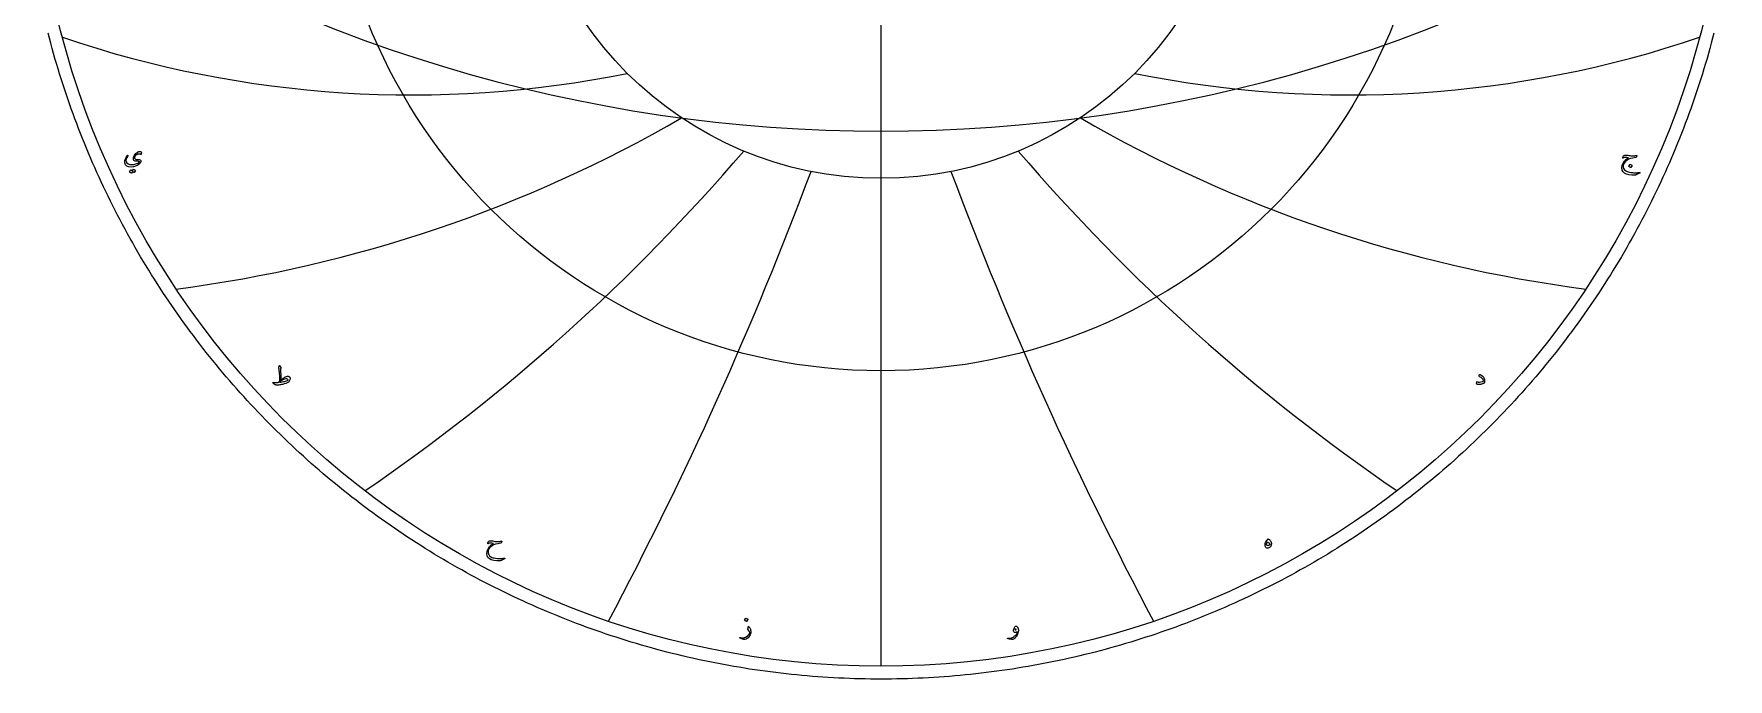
# Model space of a CAD drawing. Header units: millimetres. Extents: x -256 to 256, y -256 to 260.
# Drawn here: x -252 to 252, y -256 to -64 of the extents above; entities that cross this region are included whole.
import ezdxf

# ---------------------------------------------------------------- set-up
doc = ezdxf.new("R2010")
doc.units = ezdxf.units.MM
for name, color, linetype in [('CUT_OUTER', 1, 'Continuous'), ('ENGRAVE', 7, 'Continuous'), ('ENGRAVE_FINE', 8, 'Continuous'), ('TEXT', 5, 'Continuous')]:
    doc.layers.add(name, color=color, linetype=linetype)

msp = doc.modelspace()

# ---------------------------------------------------------------- linework, layer by layer
at = {"layer": 'CUT_OUTER'}
msp.add_lwpolyline([(247.99, -63.74), (247.59, -65.26), (247.19, -66.78), (246.77, -68.29), (246.35, -69.8), (245.92, -71.31), (245.48, -72.82), (245.02, -74.33), (244.56, -75.83), (244.09, -77.33), (243.61, -78.82), (243.13, -80.32), (242.63, -81.81), (242.12, -83.3), (241.61, -84.78), (241.08, -86.26), (240.55, -87.74), (240.01, -89.21), (239.45, -90.68), (238.89, -92.15), (238.32, -93.62), (237.74, -95.08), (237.16, -96.53), (236.56, -97.99), (235.95, -99.44), (235.34, -100.88), (234.72, -102.32), (234.08, -103.76), (233.44, -105.2), (232.79, -106.63), (232.13, -108.05), (231.47, -109.48), (230.79, -110.89), (230.11, -112.31), (229.41, -113.72), (228.71, -115.12), (228, -116.52), (227.28, -117.92), (226.55, -119.31), (225.82, -120.7), (225.07, -122.08), (224.32, -123.46), (223.56, -124.84), (222.79, -126.21), (222.01, -127.57), (221.22, -128.93), (220.43, -130.29), (219.62, -131.64), (218.81, -132.98), (217.99, -134.32), (217.16, -135.66), (216.32, -136.99), (215.48, -138.31), (214.63, -139.63), (213.77, -140.94), (212.9, -142.25), (212.02, -143.56), (211.14, -144.86), (210.24, -146.15), (209.34, -147.44), (208.43, -148.72), (207.52, -149.99), (206.59, -151.26), (205.66, -152.53), (204.72, -153.79), (203.77, -155.04), (202.82, -156.29), (201.86, -157.53), (200.89, -158.77), (199.91, -160), (198.92, -161.22), (197.93, -162.44), (196.93, -163.65), (195.92, -164.85), (194.91, -166.05), (193.88, -167.24), (192.85, -168.43), (191.82, -169.61), (190.77, -170.79), (189.72, -171.95), (188.66, -173.11), (187.6, -174.27), (186.52, -175.42), (185.44, -176.56), (184.36, -177.69), (183.26, -178.82), (182.16, -179.94), (181.05, -181.05), (179.94, -182.16), (178.82, -183.26), (177.69, -184.36), (176.56, -185.44), (175.42, -186.52), (174.27, -187.6), (173.11, -188.66), (171.95, -189.72), (170.79, -190.77), (169.61, -191.82), (168.43, -192.85), (167.24, -193.88), (166.05, -194.91), (164.85, -195.92), (163.65, -196.93), (162.44, -197.93), (161.22, -198.92), (160, -199.91), (158.77, -200.89), (157.53, -201.86), (156.29, -202.82), (155.04, -203.77), (153.79, -204.72), (152.53, -205.66), (151.26, -206.59), (149.99, -207.52), (148.72, -208.43), (147.44, -209.34), (146.15, -210.24), (144.86, -211.14), (143.56, -212.02), (142.25, -212.9), (140.94, -213.77), (139.63, -214.63), (138.31, -215.48), (136.99, -216.32), (135.66, -217.16), (134.32, -217.99), (132.98, -218.81), (131.64, -219.62), (130.29, -220.43), (128.93, -221.22), (127.57, -222.01), (126.21, -222.79), (124.84, -223.56), (123.46, -224.32), (122.08, -225.07), (120.7, -225.82), (119.31, -226.55), (117.92, -227.28), (116.52, -228), (115.12, -228.71), (113.72, -229.41), (112.31, -230.11), (110.89, -230.79), (109.48, -231.47), (108.05, -232.13), (106.63, -232.79), (105.2, -233.44), (103.76, -234.08), (102.32, -234.72), (100.88, -235.34), (99.44, -235.95), (97.99, -236.56), (96.53, -237.16), (95.08, -237.74), (93.62, -238.32), (92.15, -238.89), (90.68, -239.45), (89.21, -240.01), (87.74, -240.55), (86.26, -241.08), (84.78, -241.61), (83.3, -242.12), (81.81, -242.63), (80.32, -243.13), (78.82, -243.61), (77.33, -244.09), (75.83, -244.56), (74.33, -245.02), (72.82, -245.48), (71.31, -245.92), (69.8, -246.35), (68.29, -246.77), (66.78, -247.19), (65.26, -247.59), (63.74, -247.99), (62.22, -248.38), (60.69, -248.75), (59.16, -249.12), (57.63, -249.48), (56.1, -249.83), (54.57, -250.17), (53.03, -250.5), (51.49, -250.82), (49.95, -251.13), (48.41, -251.43), (46.87, -251.72), (45.32, -252.01), (43.77, -252.28), (42.23, -252.54), (40.68, -252.8), (39.12, -253.04), (37.57, -253.28), (36.02, -253.5), (34.46, -253.72), (32.9, -253.93), (31.34, -254.12), (29.78, -254.31), (28.22, -254.49), (26.66, -254.66), (25.1, -254.82), (23.53, -254.97), (21.97, -255.11), (20.4, -255.24), (18.84, -255.36), (17.27, -255.47), (15.7, -255.57), (14.13, -255.66), (12.56, -255.74), (10.99, -255.81), (9.42, -255.88), (7.85, -255.93), (6.28, -255.97), (4.71, -256.01), (3.14, -256.03), (1.57, -256.05), (0, -256.05), (-1.57, -256.05), (-3.14, -256.03), (-4.71, -256.01), (-6.28, -255.97), (-7.85, -255.93), (-9.42, -255.88), (-10.99, -255.81), (-12.56, -255.74), (-14.13, -255.66), (-15.7, -255.57), (-17.27, -255.47), (-18.84, -255.36), (-20.4, -255.24), (-21.97, -255.11), (-23.53, -254.97), (-25.1, -254.82), (-26.66, -254.66), (-28.22, -254.49), (-29.78, -254.31), (-31.34, -254.12), (-32.9, -253.93), (-34.46, -253.72), (-36.02, -253.5), (-37.57, -253.28), (-39.12, -253.04), (-40.68, -252.8), (-42.23, -252.54), (-43.77, -252.28), (-45.32, -252.01), (-46.87, -251.72), (-48.41, -251.43), (-49.95, -251.13), (-51.49, -250.82), (-53.03, -250.5), (-54.57, -250.17), (-56.1, -249.83), (-57.63, -249.48), (-59.16, -249.12), (-60.69, -248.75), (-62.22, -248.38), (-63.74, -247.99), (-65.26, -247.59), (-66.78, -247.19), (-68.29, -246.77), (-69.8, -246.35), (-71.31, -245.92), (-72.82, -245.48), (-74.33, -245.02), (-75.83, -244.56), (-77.33, -244.09), (-78.82, -243.61), (-80.32, -243.13), (-81.81, -242.63), (-83.3, -242.12), (-84.78, -241.61), (-86.26, -241.08), (-87.74, -240.55), (-89.21, -240.01), (-90.68, -239.45), (-92.15, -238.89), (-93.62, -238.32), (-95.08, -237.74), (-96.53, -237.16), (-97.99, -236.56), (-99.44, -235.95), (-100.88, -235.34), (-102.32, -234.72), (-103.76, -234.08), (-105.2, -233.44), (-106.63, -232.79), (-108.05, -232.13), (-109.48, -231.47), (-110.89, -230.79), (-112.31, -230.11), (-113.72, -229.41), (-115.12, -228.71), (-116.52, -228), (-117.92, -227.28), (-119.31, -226.55), (-120.7, -225.82), (-122.08, -225.07), (-123.46, -224.32), (-124.84, -223.56), (-126.21, -222.79), (-127.57, -222.01), (-128.93, -221.22), (-130.29, -220.43), (-131.64, -219.62), (-132.98, -218.81), (-134.32, -217.99), (-135.66, -217.16), (-136.99, -216.32), (-138.31, -215.48), (-139.63, -214.63), (-140.94, -213.77), (-142.25, -212.9), (-143.56, -212.02), (-144.86, -211.14), (-146.15, -210.24), (-147.44, -209.34), (-148.72, -208.43), (-149.99, -207.52), (-151.26, -206.59), (-152.53, -205.66), (-153.79, -204.72), (-155.04, -203.77), (-156.29, -202.82), (-157.53, -201.86), (-158.77, -200.89), (-160, -199.91), (-161.22, -198.92), (-162.44, -197.93), (-163.65, -196.93), (-164.85, -195.92), (-166.05, -194.91), (-167.24, -193.88), (-168.43, -192.85), (-169.61, -191.82), (-170.79, -190.77), (-171.95, -189.72), (-173.11, -188.66), (-174.27, -187.6), (-175.42, -186.52), (-176.56, -185.44), (-177.69, -184.36), (-178.82, -183.26), (-179.94, -182.16), (-181.05, -181.05), (-182.16, -179.94), (-183.26, -178.82), (-184.36, -177.69), (-185.44, -176.56), (-186.52, -175.42), (-187.6, -174.27), (-188.66, -173.11), (-189.72, -171.95), (-190.77, -170.79), (-191.82, -169.61), (-192.85, -168.43), (-193.88, -167.24), (-194.91, -166.05), (-195.92, -164.85), (-196.93, -163.65), (-197.93, -162.44), (-198.92, -161.22), (-199.91, -160), (-200.89, -158.77), (-201.86, -157.53), (-202.82, -156.29), (-203.77, -155.04), (-204.72, -153.79), (-205.66, -152.53), (-206.59, -151.26), (-207.52, -149.99), (-208.43, -148.72), (-209.34, -147.44), (-210.24, -146.15), (-211.14, -144.86), (-212.02, -143.56), (-212.9, -142.25), (-213.77, -140.94), (-214.63, -139.63), (-215.48, -138.31), (-216.32, -136.99), (-217.16, -135.66), (-217.99, -134.32), (-218.81, -132.98), (-219.62, -131.64), (-220.43, -130.29), (-221.22, -128.93), (-222.01, -127.57), (-222.79, -126.21), (-223.56, -124.84), (-224.32, -123.46), (-225.07, -122.08), (-225.82, -120.7), (-226.55, -119.31), (-227.28, -117.92), (-228, -116.52), (-228.71, -115.12), (-229.41, -113.72), (-230.11, -112.31), (-230.79, -110.89), (-231.47, -109.48), (-232.13, -108.05), (-232.79, -106.63), (-233.44, -105.2), (-234.08, -103.76), (-234.72, -102.32), (-235.34, -100.88), (-235.95, -99.44), (-236.56, -97.99), (-237.16, -96.53), (-237.74, -95.08), (-238.32, -93.62), (-238.89, -92.15), (-239.45, -90.68), (-240.01, -89.21), (-240.55, -87.74), (-241.08, -86.26), (-241.61, -84.78), (-242.12, -83.3), (-242.63, -81.81), (-243.13, -80.32), (-243.61, -78.82), (-244.09, -77.33), (-244.56, -75.83), (-245.02, -74.33), (-245.48, -72.82), (-245.92, -71.31), (-246.35, -69.8), (-246.77, -68.29), (-247.19, -66.78), (-247.59, -65.26), (-247.99, -63.74)], dxfattribs=at)
at = {"layer": 'ENGRAVE'}
for points in [[(0, -252.2), (0, 252.2)], [(0, -252.2), (0, -106.97)]]:
    msp.add_lwpolyline(points, dxfattribs=at)
for radius in [252.2, 164.25, 106.97]:
    msp.add_circle((0, 0), radius, dxfattribs=at)
for centre, radius, start, end in [((-139.67, 241.91), 324.05, 251.2777, 281.4121), ((139.67, 241.91), 324.05, 258.5879, 288.7223), ((-262.03, 262.03), 405.34, 277.401, 300.0018), ((262.03, 262.03), 405.34, 239.9982, 262.599), ((-479.65, 276.93), 577.7, 304.35501, 319.42219), ((479.65, 276.93), 577.7, 220.57781, 235.64499), ((-1067.65, 286.08), 1117.45, 331.9851, 339.51868), ((1067.65, 286.08), 1117.45, 200.48132, 208.0149)]:
    msp.add_arc(centre, radius, start, end, dxfattribs=at)
at = {"layer": 'ENGRAVE_FINE'}
msp.add_arc((0, 357.19), 450.12, 236.0019, 303.9981, dxfattribs=at)
at = {"layer": 'TEXT'}
for points in [[(-220.43, -99.82), (-220.68, -99.74), (-220.96, -99.74), (-221.27, -99.81), (-221.6, -99.97), (-221.82, -100.12), (-222, -100.3), (-222.14, -100.51), (-222.25, -100.74), (-222.26, -100.79), (-222.26, -100.84), (-222.25, -100.89), (-222.23, -100.95), (-222.11, -101.11), (-221.9, -101.24), (-221.61, -101.32), (-221.24, -101.36), (-220.87, -101.4), (-220.6, -101.47), (-220.44, -101.58), (-220.37, -101.71), (-220.37, -101.99), (-220.42, -102.25), (-220.54, -102.47), (-220.72, -102.66), (-221.3, -103.05), (-221.91, -103.34), (-222.56, -103.53), (-223.25, -103.61), (-224.01, -103.56), (-224.57, -103.33), (-224.94, -102.93), (-225.13, -102.35), (-225.14, -102.04), (-225.09, -101.7), (-224.99, -101.33), (-224.83, -100.93), (-224.78, -100.82), (-224.72, -100.71), (-224.66, -100.61), (-224.6, -100.51), (-224.54, -100.42), (-224.48, -100.32), (-224.41, -100.23), (-224.34, -100.15), (-224.31, -100.11), (-224.27, -100.1), (-224.25, -100.1), (-224.22, -100.13), (-224.21, -100.17), (-224.2, -100.2), (-224.21, -100.24), (-224.23, -100.27), (-224.55, -100.78), (-224.74, -101.25), (-224.79, -101.66), (-224.72, -102.02), (-224.5, -102.4), (-224.16, -102.67), (-223.72, -102.83), (-223.18, -102.87), (-222.47, -102.82), (-221.84, -102.67), (-221.28, -102.44), (-220.79, -102.12), (-220.76, -102.1), (-220.75, -102.07), (-220.76, -102.04), (-220.78, -102.01), (-220.89, -101.96), (-221.07, -101.92), (-221.32, -101.89), (-221.66, -101.86), (-222, -101.82), (-222.26, -101.74), (-222.43, -101.62), (-222.53, -101.47), (-222.58, -101.29), (-222.59, -101.11), (-222.57, -100.91), (-222.52, -100.71), (-222.34, -100.3), (-222.1, -99.93), (-221.8, -99.6), (-221.43, -99.29), (-221.33, -99.22), (-221.23, -99.15), (-221.14, -99.1), (-221.05, -99.06), (-220.96, -99.02), (-220.88, -99), (-220.8, -98.98), (-220.72, -98.97), (-220.43, -99), (-220.24, -99.13), (-220.18, -99.36), (-220.23, -99.69), (-220.26, -99.78), (-220.31, -99.83), (-220.36, -99.85), (-220.43, -99.82)], [(225.01, -100.3), (224.82, -100.72), (224.8, -100.75), (224.78, -100.77), (224.76, -100.78), (224.74, -100.79), (223.88, -100.93), (223.16, -101.09), (222.58, -101.29), (222.14, -101.52), (221.53, -102.02), (221.13, -102.57), (220.96, -103.17), (221, -103.82), (221.14, -104.17), (221.37, -104.48), (221.7, -104.75), (222.12, -104.98), (222.41, -105.08), (222.78, -105.16), (223.22, -105.23), (223.74, -105.27), (224.01, -105.29), (224.28, -105.29), (224.54, -105.3), (224.8, -105.3), (225.06, -105.29), (225.31, -105.28), (225.56, -105.27), (225.8, -105.25), (225.85, -105.25), (225.9, -105.25), (225.93, -105.26), (225.95, -105.28), (225.96, -105.3), (225.97, -105.33), (225.96, -105.36), (225.95, -105.38), (225.94, -105.4), (225.93, -105.41), (225.92, -105.42), (225.91, -105.42), (225.89, -105.43), (225.88, -105.44), (225.87, -105.44), (225.85, -105.45), (225.63, -105.52), (225.43, -105.6), (225.26, -105.67), (225.11, -105.75), (225.02, -105.81), (224.94, -105.86), (224.86, -105.9), (224.79, -105.93), (224.73, -105.96), (224.69, -105.97), (224.65, -105.99), (224.62, -105.99), (223.56, -106.03), (222.66, -105.96), (221.92, -105.77), (221.34, -105.46), (220.92, -105.04), (220.67, -104.51), (220.59, -103.89), (220.69, -103.15), (220.94, -102.41), (221.34, -101.78), (221.88, -101.26), (222.56, -100.85), (222.08, -100.76), (221.65, -100.74), (221.29, -100.79), (221, -100.91), (220.97, -100.92), (220.95, -100.92), (220.92, -100.92), (220.9, -100.92), (220.89, -100.92), (220.87, -100.9), (220.87, -100.89), (220.86, -100.87), (220.87, -100.77), (220.89, -100.68), (220.91, -100.58), (220.94, -100.49), (221.04, -100.31), (221.2, -100.17), (221.41, -100.09), (221.68, -100.05), (221.86, -100.05), (222.07, -100.07), (222.33, -100.11), (222.64, -100.16), (222.95, -100.22), (223.24, -100.26), (223.5, -100.28), (223.74, -100.28), (223.86, -100.27), (223.98, -100.27), (224.11, -100.26), (224.25, -100.24), (224.39, -100.23), (224.54, -100.21), (224.7, -100.19), (224.86, -100.16), (224.95, -100.16), (225.01, -100.18), (225.03, -100.23), (225.01, -100.3)], [(-222.59, -104.29), (-222.58, -104.28), (-222.57, -104.27), (-222.55, -104.27), (-222.53, -104.27), (-222.46, -104.3), (-222.38, -104.33), (-222.31, -104.37), (-222.24, -104.41), (-222.18, -104.45), (-222.11, -104.49), (-222.05, -104.54), (-221.98, -104.59), (-221.97, -104.61), (-221.97, -104.62), (-221.97, -104.64), (-221.98, -104.66), (-222.35, -105.25), (-222.36, -105.26), (-222.37, -105.26), (-222.39, -105.25), (-222.42, -105.23), (-222.43, -105.22), (-222.46, -105.2), (-222.5, -105.18), (-222.55, -105.15), (-222.61, -105.11), (-222.68, -105.07), (-222.76, -105.02), (-222.86, -104.96), (-223.15, -105.42), (-223.17, -105.43), (-223.18, -105.44), (-223.2, -105.43), (-223.23, -105.41), (-223.25, -105.4), (-223.29, -105.37), (-223.33, -105.34), (-223.39, -105.3), (-223.47, -105.26), (-223.55, -105.2), (-223.65, -105.14), (-223.77, -105.07), (-223.78, -105.06), (-223.79, -105.05), (-223.79, -105.04), (-223.78, -105.03), (-223.4, -104.46), (-223.39, -104.45), (-223.38, -104.44), (-223.36, -104.44), (-223.34, -104.44), (-223.27, -104.47), (-223.21, -104.49), (-223.15, -104.52), (-223.09, -104.55), (-223.03, -104.58), (-222.98, -104.62), (-222.92, -104.66), (-222.87, -104.7)], [(223.01, -102.81), (223.02, -102.8), (223.03, -102.8), (223.05, -102.79), (223.07, -102.8), (223.22, -102.86), (223.36, -102.93), (223.5, -103.02), (223.62, -103.12), (223.63, -103.14), (223.64, -103.15), (223.64, -103.17), (223.63, -103.18), (223.26, -103.77), (223.25, -103.79), (223.23, -103.79), (223.21, -103.78), (223.19, -103.76), (223.16, -103.75), (223.13, -103.72), (223.08, -103.69), (223.02, -103.66), (222.95, -103.61), (222.86, -103.55), (222.76, -103.49), (222.64, -103.42), (222.63, -103.41), (222.62, -103.4), (222.62, -103.39), (222.63, -103.38)], [(-179.29, -163.14), (-179.25, -163.05), (-179.22, -162.98), (-179.19, -162.91), (-179.16, -162.86), (-179.14, -162.81), (-179.13, -162.78), (-179.11, -162.75), (-179.11, -162.74), (-179.09, -162.72), (-179.08, -162.71), (-179.06, -162.7), (-179.04, -162.7), (-179.02, -162.71), (-179.01, -162.71), (-178.99, -162.73), (-178.98, -162.75), (-178.94, -162.85), (-178.91, -162.93), (-178.87, -163.01), (-178.84, -163.07), (-178.83, -163.1), (-178.81, -163.13), (-178.79, -163.16), (-178.76, -163.2), (-178.74, -163.23), (-178.71, -163.27), (-178.67, -163.31), (-178.64, -163.35), (-178.61, -163.39), (-178.6, -163.44), (-178.61, -163.48), (-178.64, -163.52), (-178.78, -163.71), (-178.8, -163.74), (-178.82, -163.77), (-178.82, -163.81), (-178.82, -163.84), (-178.75, -164.69), (-178.7, -165.38), (-178.68, -165.91), (-178.68, -166.28), (-178.69, -166.42), (-178.7, -166.54), (-178.71, -166.65), (-178.72, -166.76), (-178.73, -166.84), (-178.74, -166.92), (-178.75, -166.99), (-178.76, -167.05), (-178.53, -166.87), (-178.31, -166.71), (-178.12, -166.57), (-177.94, -166.44), (-177.77, -166.33), (-177.63, -166.24), (-177.5, -166.17), (-177.39, -166.11), (-177.19, -166.02), (-177.01, -165.95), (-176.84, -165.91), (-176.68, -165.88), (-176.6, -165.87), (-176.51, -165.89), (-176.42, -165.92), (-176.33, -165.98), (-176.14, -166.11), (-176, -166.24), (-175.92, -166.36), (-175.88, -166.48), (-175.88, -166.61), (-175.91, -166.76), (-175.97, -166.93), (-176.06, -167.11), (-176.15, -167.29), (-176.24, -167.43), (-176.32, -167.55), (-176.4, -167.64), (-176.55, -167.75), (-176.81, -167.88), (-177.18, -168.02), (-177.65, -168.18), (-177.92, -168.25), (-178.19, -168.32), (-178.46, -168.38), (-178.74, -168.43), (-179.02, -168.47), (-179.31, -168.51), (-179.59, -168.54), (-179.88, -168.56), (-179.99, -168.53), (-180.09, -168.51), (-180.18, -168.48), (-180.27, -168.45), (-180.36, -168.41), (-180.44, -168.37), (-180.52, -168.32), (-180.59, -168.28), (-180.73, -168.18), (-180.84, -168.08), (-180.92, -167.99), (-180.99, -167.89), (-181.03, -167.81), (-181.03, -167.75), (-181.01, -167.72), (-180.96, -167.72), (-180.81, -167.74), (-180.66, -167.75), (-180.49, -167.76), (-180.31, -167.76), (-180.12, -167.76), (-179.92, -167.76), (-179.71, -167.75), (-179.49, -167.73), (-178.98, -167.23), (-178.97, -167.03), (-178.96, -166.82), (-178.96, -166.62), (-178.96, -166.41), (-178.97, -166.2), (-178.98, -165.99), (-179, -165.77), (-179.02, -165.55), (-179.03, -165.33), (-179.06, -165.12), (-179.08, -164.92), (-179.1, -164.73), (-179.12, -164.54), (-179.14, -164.36), (-179.17, -164.18), (-179.19, -164.01), (-179.2, -163.85), (-179.22, -163.72), (-179.24, -163.6), (-179.25, -163.5), (-179.26, -163.41), (-179.28, -163.35), (-179.29, -163.3), (-179.29, -163.28), (-179.3, -163.24), (-179.3, -163.21), (-179.3, -163.17), (-179.29, -163.14)], [(178.03, -165.85), (178.06, -165.75), (178.09, -165.67), (178.12, -165.6), (178.15, -165.53), (178.18, -165.48), (178.21, -165.43), (178.23, -165.39), (178.26, -165.36), (178.29, -165.33), (178.34, -165.32), (178.38, -165.32), (178.43, -165.34), (178.89, -165.65), (179.25, -166.01), (179.49, -166.41), (179.63, -166.87), (179.65, -167), (179.67, -167.12), (179.67, -167.25), (179.67, -167.37), (179.67, -167.49), (179.65, -167.6), (179.63, -167.71), (179.6, -167.81), (179.57, -167.87), (179.53, -167.92), (179.49, -167.96), (179.43, -168), (179.25, -168.09), (179.06, -168.17), (178.86, -168.23), (178.66, -168.28), (178.45, -168.33), (178.24, -168.36), (178.03, -168.38), (177.81, -168.38), (177.55, -168.34), (177.39, -168.2), (177.33, -167.95), (177.37, -167.6), (177.39, -167.56), (177.41, -167.53), (177.43, -167.51), (177.47, -167.49), (177.49, -167.5), (177.52, -167.51), (177.55, -167.53), (177.58, -167.55), (177.68, -167.6), (177.81, -167.63), (177.97, -167.63), (178.16, -167.62), (178.59, -167.56), (178.94, -167.49), (179.2, -167.41), (179.39, -167.32), (179.4, -167.31), (179.41, -167.29), (179.41, -167.27), (179.41, -167.23), (179.28, -166.87), (179.02, -166.54), (178.65, -166.26), (178.15, -166.02), (178.08, -165.99), (178.04, -165.95), (178.02, -165.9), (178.03, -165.85)], [(-177.63, -166.76), (-177.93, -166.88), (-178.26, -167.08), (-178.63, -167.34), (-179.03, -167.68), (-178.64, -167.63), (-178.27, -167.57), (-177.92, -167.5), (-177.59, -167.42), (-177.29, -167.33), (-177, -167.23), (-176.73, -167.12), (-176.48, -167), (-176.65, -166.79), (-176.9, -166.68), (-177.22, -166.67), (-177.63, -166.76)], [(-112.93, -215.13), (-113.12, -215.55), (-113.14, -215.57), (-113.16, -215.6), (-113.18, -215.61), (-113.21, -215.62), (-114.06, -215.75), (-114.78, -215.92), (-115.36, -216.12), (-115.8, -216.34), (-116.41, -216.84), (-116.81, -217.4), (-116.98, -217.99), (-116.94, -218.64), (-116.8, -218.99), (-116.57, -219.31), (-116.24, -219.58), (-115.82, -219.8), (-115.53, -219.91), (-115.16, -219.99), (-114.72, -220.05), (-114.2, -220.1), (-113.93, -220.11), (-113.66, -220.12), (-113.4, -220.12), (-113.14, -220.12), (-112.88, -220.12), (-112.63, -220.11), (-112.38, -220.09), (-112.14, -220.08), (-112.09, -220.07), (-112.04, -220.08), (-112.01, -220.09), (-111.99, -220.11), (-111.98, -220.13), (-111.97, -220.16), (-111.98, -220.18), (-111.99, -220.21), (-112, -220.22), (-112.01, -220.23), (-112.02, -220.24), (-112.03, -220.25), (-112.05, -220.26), (-112.06, -220.26), (-112.08, -220.27), (-112.09, -220.28), (-112.31, -220.35), (-112.51, -220.42), (-112.68, -220.5), (-112.83, -220.58), (-112.92, -220.64), (-113, -220.69), (-113.08, -220.73), (-113.15, -220.76), (-113.21, -220.78), (-113.25, -220.8), (-113.29, -220.81), (-113.32, -220.82), (-114.38, -220.86), (-115.28, -220.78), (-116.02, -220.59), (-116.6, -220.28), (-117.02, -219.86), (-117.27, -219.34), (-117.35, -218.71), (-117.25, -217.98), (-117, -217.24), (-116.6, -216.61), (-116.06, -216.09), (-115.38, -215.68), (-115.86, -215.59), (-116.29, -215.56), (-116.65, -215.61), (-116.94, -215.73), (-116.97, -215.74), (-116.99, -215.75), (-117.02, -215.75), (-117.04, -215.75), (-117.05, -215.74), (-117.07, -215.73), (-117.07, -215.71), (-117.08, -215.69), (-117.07, -215.6), (-117.05, -215.5), (-117.03, -215.41), (-117, -215.31), (-116.9, -215.13), (-116.74, -215), (-116.53, -214.91), (-116.26, -214.87), (-116.08, -214.87), (-115.87, -214.89), (-115.61, -214.93), (-115.3, -214.99), (-114.99, -215.05), (-114.7, -215.08), (-114.44, -215.1), (-114.2, -215.11), (-114.08, -215.1), (-113.96, -215.09), (-113.83, -215.08), (-113.69, -215.07), (-113.55, -215.06), (-113.4, -215.04), (-113.24, -215.01), (-113.08, -214.99), (-112.99, -214.99), (-112.93, -215.01), (-112.91, -215.06), (-112.93, -215.13)], [(115.07, -214.35), (115.14, -214.32), (115.21, -214.32), (115.3, -214.34), (115.39, -214.38), (115.62, -214.53), (115.81, -214.71), (115.97, -214.9), (116.09, -215.12), (116.18, -215.35), (116.22, -215.58), (116.23, -215.82), (116.19, -216.06), (116.13, -216.28), (116.04, -216.47), (115.93, -216.65), (115.8, -216.79), (115.65, -216.91), (115.48, -217), (115.31, -217.05), (115.13, -217.06), (114.88, -217.05), (114.69, -216.98), (114.54, -216.86), (114.43, -216.69), (114.36, -216.49), (114.34, -216.25), (114.36, -215.99), (114.42, -215.69), (114.52, -215.39), (114.65, -215.1), (114.82, -214.82), (115.02, -214.56), (115.02, -214.55), (115.03, -214.53), (115.03, -214.5), (115.03, -214.46), (115.03, -214.42), (115.04, -214.39), (115.05, -214.37), (115.07, -214.35)], [(115.81, -216.02), (115.84, -215.98), (115.84, -215.93), (115.82, -215.86), (115.77, -215.79), (115.59, -215.59), (115.41, -215.45), (115.24, -215.37), (115.08, -215.35), (115, -215.37), (114.93, -215.41), (114.86, -215.48), (114.8, -215.58), (114.75, -215.68), (114.72, -215.78), (114.71, -215.86), (114.71, -215.93), (114.77, -216.05), (114.86, -216.14), (114.99, -216.19), (115.16, -216.21), (115.35, -216.2), (115.52, -216.16), (115.67, -216.1), (115.81, -216.02)], [(-39.48, -240.35), (-39.47, -240.34), (-39.47, -240.33), (-39.46, -240.32), (-39.45, -240.31), (-39.43, -240.31), (-39.41, -240.32), (-39.37, -240.34), (-39.34, -240.37), (-39.2, -240.54), (-39.07, -240.74), (-38.97, -240.96), (-38.89, -241.2), (-38.82, -241.47), (-38.78, -241.73), (-38.77, -241.99), (-38.78, -242.24), (-38.85, -242.57), (-38.96, -242.89), (-39.12, -243.2), (-39.32, -243.49), (-39.56, -243.76), (-39.84, -243.98), (-40.15, -244.14), (-40.5, -244.26), (-40.59, -244.28), (-40.69, -244.29), (-40.78, -244.28), (-40.87, -244.25), (-41.09, -244.18), (-41.28, -244.11), (-41.45, -244.04), (-41.6, -243.99), (-41.73, -243.93), (-41.84, -243.88), (-41.93, -243.84), (-41.99, -243.8), (-42.01, -243.79), (-42.02, -243.78), (-42.02, -243.77), (-42.02, -243.76), (-42.02, -243.74), (-42.02, -243.73), (-42.01, -243.72), (-42, -243.7), (-41.99, -243.69), (-41.97, -243.69), (-41.95, -243.69), (-41.93, -243.7), (-41.8, -243.73), (-41.67, -243.76), (-41.55, -243.78), (-41.44, -243.8), (-41.33, -243.81), (-41.22, -243.81), (-41.12, -243.81), (-41.02, -243.8), (-40.92, -243.79), (-40.82, -243.76), (-40.71, -243.73), (-40.6, -243.69), (-40.49, -243.64), (-40.38, -243.58), (-40.26, -243.52), (-40.14, -243.44), (-39.79, -243.19), (-39.5, -242.93), (-39.25, -242.64), (-39.06, -242.33), (-39.05, -242.3), (-39.04, -242.27), (-39.04, -242.24), (-39.04, -242.2), (-39.12, -241.98), (-39.25, -241.74), (-39.43, -241.48), (-39.65, -241.19), (-39.66, -241.17), (-39.66, -241.15), (-39.66, -241.14), (-39.66, -241.13)], [(-40.27, -237.94), (-40.26, -237.93), (-40.24, -237.93), (-40.23, -237.93), (-40.2, -237.93), (-40.05, -237.99), (-39.91, -238.06), (-39.78, -238.15), (-39.66, -238.25), (-39.64, -238.27), (-39.64, -238.28), (-39.64, -238.3), (-39.65, -238.31), (-40.01, -238.9), (-40.02, -238.92), (-40.04, -238.92), (-40.06, -238.91), (-40.09, -238.9), (-40.11, -238.88), (-40.15, -238.86), (-40.19, -238.83), (-40.25, -238.79), (-40.32, -238.74), (-40.41, -238.69), (-40.51, -238.62), (-40.63, -238.55), (-40.65, -238.54), (-40.65, -238.53), (-40.65, -238.52), (-40.65, -238.51)], [(39.6, -241.01), (39.74, -240.68), (39.89, -240.45), (40.06, -240.31), (40.23, -240.27), (40.34, -240.29), (40.45, -240.34), (40.55, -240.44), (40.65, -240.58), (40.7, -240.65), (40.74, -240.73), (40.77, -240.82), (40.8, -240.9), (40.83, -240.99), (40.85, -241.08), (40.87, -241.17), (40.89, -241.26), (40.91, -241.48), (40.89, -241.73), (40.85, -242.02), (40.77, -242.34), (40.66, -242.68), (40.51, -243), (40.32, -243.31), (40.09, -243.6), (39.85, -243.86), (39.63, -244.05), (39.44, -244.16), (39.28, -244.21), (39.11, -244.22), (38.92, -244.22), (38.7, -244.2), (38.46, -244.17), (38.34, -244.15), (38.22, -244.13), (38.12, -244.1), (38.02, -244.08), (37.94, -244.05), (37.86, -244.03), (37.79, -244.01), (37.72, -243.98), (37.69, -243.96), (37.66, -243.94), (37.65, -243.92), (37.65, -243.89), (37.66, -243.86), (37.68, -243.85), (37.71, -243.84), (37.75, -243.84), (38.05, -243.87), (38.34, -243.87), (38.62, -243.85), (38.9, -243.8), (38.99, -243.77), (39.08, -243.73), (39.19, -243.67), (39.3, -243.6), (39.42, -243.52), (39.55, -243.42), (39.69, -243.31), (39.84, -243.18), (39.99, -243.04), (40.12, -242.92), (40.24, -242.8), (40.34, -242.68), (40.43, -242.57), (40.49, -242.47), (40.55, -242.37), (40.58, -242.27), (40.56, -242.13), (40.54, -242.02), (40.51, -241.95), (40.49, -241.91), (40.33, -242.1), (40.15, -242.2), (39.95, -242.21), (39.74, -242.14), (39.56, -241.98), (39.47, -241.74), (39.49, -241.42), (39.6, -241.01)], [(40.3, -241.3), (40.19, -241.16), (40.07, -241.11), (39.95, -241.14), (39.82, -241.26), (39.92, -241.35), (40.04, -241.38), (40.16, -241.36), (40.3, -241.3)]]:
    msp.add_lwpolyline(points, close=True, dxfattribs=at)

doc.saveas('drawing.dxf')
